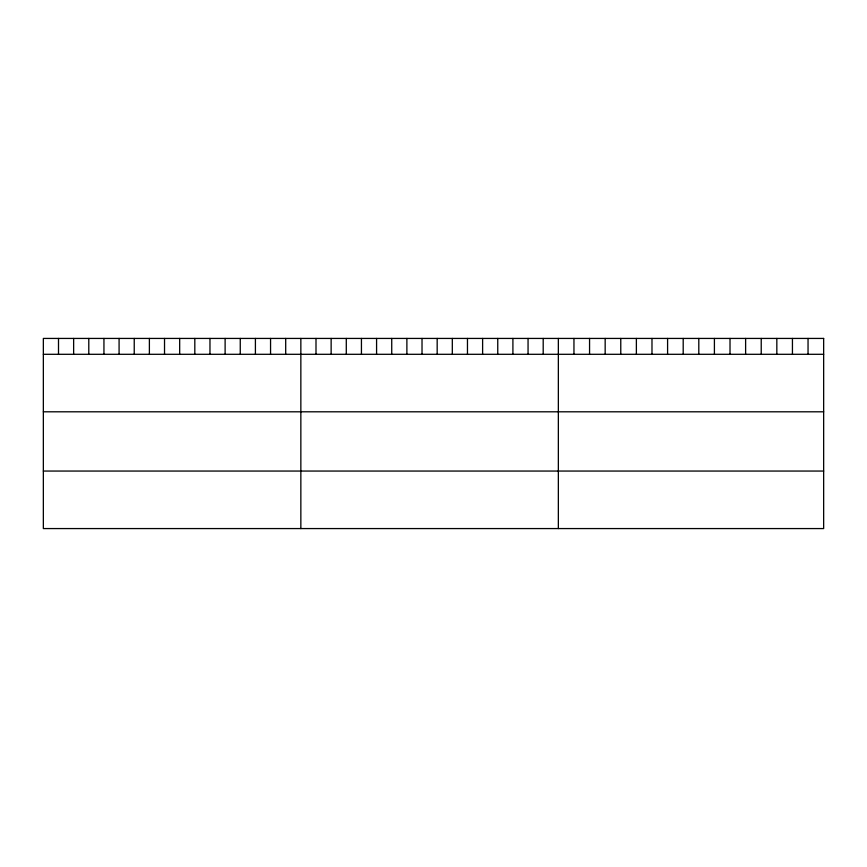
<?xml version="1.0" encoding="UTF-8"?>
<svg xmlns="http://www.w3.org/2000/svg" width="867" height="867" viewBox="0 0 867 867"><rect width="100%" height="100%" fill="white"/><g stroke="black" fill="none" stroke-linecap="round" stroke-linejoin="round"><path stroke-width="1.3" d="M43.35 354.3L823.65 354.3M43.35 411.803L823.65 411.803M43.35 471.052L823.65 471.052M808.044 338.433L808.044 354.3M792.438 338.433L792.438 354.3M776.832 338.433L776.832 354.3M761.226 338.433L761.226 354.3M745.62 338.433L745.62 354.3M730.014 338.433L730.014 354.3M714.408 338.433L714.408 354.3M698.802 338.433L698.802 354.3M683.196 338.433L683.196 354.3M667.59 338.433L667.59 354.3M651.984 338.433L651.984 354.3M636.378 338.433L636.378 354.3M620.772 338.433L620.772 354.3M605.166 338.433L605.166 354.3M589.56 338.433L589.56 354.3M573.954 338.433L573.954 354.3M558.348 338.433L558.348 528.567M543.197 338.433L543.197 354.3M528.057 338.433L528.057 354.3M512.906 338.433L512.906 354.3M497.756 338.433L497.756 354.3M482.616 338.433L482.616 354.3M467.465 338.433L467.465 354.3M452.314 338.433L452.314 354.3M437.174 338.433L437.174 354.3M422.023 338.433L422.023 354.3M406.883 338.433L406.883 354.3M391.732 338.433L391.732 354.3M376.581 338.433L376.581 354.3M361.441 338.433L361.441 354.3M346.291 338.433L346.291 354.3M331.14 338.433L331.14 354.3M316 338.433L316 354.3M300.849 338.433L300.849 528.567M285.698 338.433L285.698 354.3M270.558 338.433L270.558 354.3M255.407 338.433L255.407 354.3M240.257 338.433L240.257 354.3M225.117 338.433L225.117 354.3M209.966 338.433L209.966 354.3M194.815 338.433L194.815 354.3M179.675 338.433L179.675 354.3M164.524 338.433L164.524 354.3M149.384 338.433L149.384 354.3M134.233 338.433L134.233 354.3M119.082 338.433L119.082 354.3M103.942 338.433L103.942 354.3M88.792 338.433L88.792 354.3M73.641 338.433L73.641 354.3M58.501 338.433L58.501 354.3M823.65 338.433L43.35 338.433L43.35 528.567L823.65 528.567L823.65 338.433"/></g></svg>
